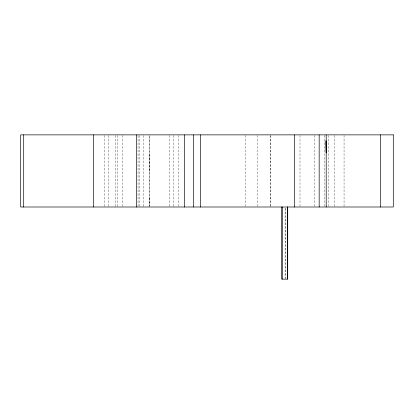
<?xml version="1.0" encoding="UTF-8"?>
<svg xmlns="http://www.w3.org/2000/svg" width="414" height="414" viewBox="0 0 414 414"><rect width="100%" height="100%" fill="white"/><g stroke="black" fill="none" stroke-linecap="round" stroke-linejoin="round"><path stroke-width="0.31" stroke-dasharray="2.07 1.55" d="M149.221 197.985L149.221 206.358L149.221 135.497M149.221 170.93L149.221 152.901M344.055 135.497L344.055 206.369M334.3 135.497L334.3 206.369M328.499 135.497L328.499 206.369M324.317 135.497L324.317 206.369M314.785 135.497L314.785 206.369M300 135.507L300 206.358M285.246 208.268L285.246 278.503M285.101 208.268L285.101 278.503M270.834 135.497L270.834 206.369M270.207 135.507L270.207 206.358M257.239 135.497L257.239 206.369M245.564 135.497L245.564 206.369M178.331 135.497L178.331 206.369M173.518 135.497L173.518 206.369M169.238 135.497L169.238 206.369M149.645 135.497L149.645 206.369M143.441 135.497L143.441 206.369M139.337 135.497L139.337 206.369M138.059 135.497L138.059 206.369M122.73 135.507L122.73 206.358M117.245 135.507L117.245 206.358M115.216 135.497L115.216 206.369M108.178 135.497L108.178 206.369M104.224 135.497L104.224 206.369"/><path stroke-width="0.62" d="M326.201 207L326.201 134.866M326.025 140.662L326.227 152.901L326.025 141.303M380.43 134.866L380.445 207M319.173 134.866L319.173 207M294.685 134.866L294.685 207M287.709 207L287.709 279.134L281.629 279.134L281.629 207M287.642 207L287.642 279.134M282.358 207L282.358 279.134M200.386 134.866L200.386 207M193.364 134.866L193.364 207M184.572 134.866L184.572 207M136.636 134.866L136.636 207M93.533 134.866L93.533 207M23.701 134.866L23.701 207M393.3 134.866L20.7 134.866L20.7 207L393.3 207L393.3 134.866"/></g></svg>
